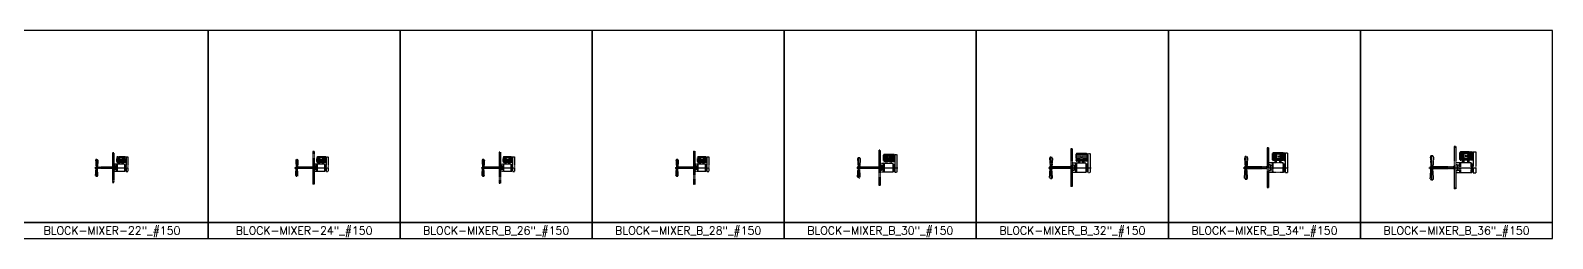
# Model space of a CAD drawing. Header units: millimetres. Extents: x -2091 to 296200, y -2515 to 5200.
# Drawn here: x 258162 to 296200, y 0 to 5200 of the extents above; entities that cross this region are included whole.
import ezdxf
from ezdxf.enums import TextEntityAlignment as Align

# ---------------------------------------------------------------- set-up
doc = ezdxf.new("R2010")
doc.units = ezdxf.units.MM
for name, pattern in [('CENTER2', [1.125, 0.75, -0.125, 0.125, -0.125]), ('CONTINU', [0]), ('PHANTOM2', [1.25, 0.625, -0.125, 0.125, -0.125, 0.125, -0.125])]:
    doc.linetypes.add(name, pattern=pattern)
doc.layers.add('WP', color=6, linetype='Continuous')
doc.styles.add('ROMANS', font='romans.shx')

msp = doc.modelspace()

# ---------------------------------------------------------------- linework, layer by layer
at = {"color": 3, "linetype": 'PHANTOM2'}
for p, q in [((293780.23, 2296.1), (293742.28, 2296.1)), ((293742.28, 2296.1), (293742.28, 1238.95)), ((293745.3, 2296.1), (293745.3, 1238.95)), ((293780.23, 2296.1), (293780.23, 1238.95)), ((259790.18, 1958.69), (259802.26, 1791.51)), ((259847.92, 1958.69), (259835.84, 1791.51)), ((260248.32, 2142.17), (260216.52, 2142.17)), ((260216.52, 2142.17), (260216.52, 1392.87)), ((260219.05, 2142.17), (260219.05, 1392.87)), ((260248.32, 2142.17), (260248.32, 1392.87)), ((260321.99, 1913.73), (260321.99, 2031.89)), ((260529.3, 2045.31), (260335.41, 2045.31)), ((260339.89, 1900.3), (260339.89, 2045.31)), ((260357.79, 1900.3), (260357.79, 2045.31)), ((260375.69, 1900.3), (260375.69, 2045.31)), ((260393.59, 1900.3), (260393.59, 2045.31)), ((260411.49, 2005.35), (260411.49, 2045.31)), ((260411.49, 1900.3), (260411.49, 1946.29)), ((260429.39, 2005.35), (260429.39, 2045.31)), ((260429.39, 1900.3), (260429.39, 1946.29)), ((260447.57, 2005.35), (260447.57, 2045.31)), ((260447.57, 1900.3), (260447.57, 1946.29)), ((260465.47, 1900.3), (260465.47, 2045.31)), ((260483.37, 1900.3), (260483.37, 2045.31)), ((260501.27, 1900.3), (260501.27, 2045.31)), ((260524.83, 1900.3), (260524.83, 2045.31)), ((260542.73, 1913.73), (260542.73, 2031.89)), ((260542.73, 1990.71), (260551.68, 1990.71)), ((260542.73, 1972.81), (260551.68, 1972.81)), ((260542.73, 1954.91), (260551.68, 1954.91)), ((260551.68, 2045.31), (260551.68, 1678.27)), ((260551.68, 2045.31), (260597.65, 2045.31)), ((260597.65, 2045.31), (260597.65, 1678.27)), ((264790.91, 1958.69), (264802.99, 1791.51)), ((264848.65, 1958.69), (264836.57, 1791.51)), ((265249.05, 2173.92), (265217.25, 2173.92)), ((265217.25, 2173.92), (265217.25, 1361.12)), ((265219.78, 2173.92), (265219.78, 1361.12)), ((265249.05, 2173.92), (265249.05, 1361.12)), ((265322.72, 1913.73), (265322.72, 2031.89)), ((265530.03, 2045.31), (265336.14, 2045.31)), ((265340.62, 1900.3), (265340.62, 2045.31)), ((265358.52, 1900.3), (265358.52, 2045.31)), ((265376.42, 1900.3), (265376.42, 2045.31)), ((265394.32, 1900.3), (265394.32, 2045.31)), ((265412.22, 2005.35), (265412.22, 2045.31)), ((265412.22, 1900.3), (265412.22, 1946.29)), ((265430.12, 2005.35), (265430.12, 2045.31)), ((265430.12, 1900.3), (265430.12, 1946.29)), ((265448.3, 2005.35), (265448.3, 2045.31)), ((265448.3, 1900.3), (265448.3, 1946.29)), ((265466.2, 1900.3), (265466.2, 2045.31)), ((265484.1, 1900.3), (265484.1, 2045.31)), ((265502, 1900.3), (265502, 2045.31)), ((265525.56, 1900.3), (265525.56, 2045.31)), ((265543.46, 1913.73), (265543.46, 2031.89)), ((265543.46, 1990.71), (265552.41, 1990.71)), ((265543.46, 1972.81), (265552.41, 1972.81)), ((265543.46, 1954.91), (265552.41, 1954.91)), ((265552.41, 2045.31), (265552.41, 1678.27)), ((265552.41, 2045.31), (265598.38, 2045.31)), ((265598.38, 2045.31), (265598.38, 1678.27)), ((269447.77, 1958.69), (269459.85, 1791.51)), ((269505.51, 1958.69), (269493.43, 1791.51)), ((269905.91, 2160.46), (269874.11, 2160.46)), ((269874.11, 2160.46), (269874.11, 1374.58)), ((269876.64, 2160.46), (269876.64, 1374.58)), ((269905.91, 2160.46), (269905.91, 1374.58)), ((269979.58, 1913.73), (269979.58, 2031.89)), ((270186.89, 2045.31), (269993, 2045.31)), ((269997.48, 1900.3), (269997.48, 2045.31)), ((270015.38, 1900.3), (270015.38, 2045.31)), ((270033.28, 1900.3), (270033.28, 2045.31)), ((270051.18, 1900.3), (270051.18, 2045.31)), ((270069.08, 2005.35), (270069.08, 2045.31)), ((270069.08, 1900.3), (270069.08, 1946.29)), ((270086.98, 2005.35), (270086.98, 2045.31)), ((270086.98, 1900.3), (270086.98, 1946.29)), ((270105.16, 2005.35), (270105.16, 2045.31)), ((270105.16, 1900.3), (270105.16, 1946.29)), ((270123.06, 1900.3), (270123.06, 2045.31)), ((270140.96, 1900.3), (270140.96, 2045.31)), ((270158.86, 1900.3), (270158.86, 2045.31)), ((270182.42, 1900.3), (270182.42, 2045.31)), ((270200.32, 1913.73), (270200.32, 2031.89)), ((270200.32, 1990.71), (270209.27, 1990.71)), ((270200.32, 1972.81), (270209.27, 1972.81)), ((270200.32, 1954.91), (270209.27, 1954.91)), ((270209.27, 2045.31), (270209.27, 1678.27)), ((270209.27, 2045.31), (270255.24, 2045.31)), ((270255.24, 2045.31), (270255.24, 1678.27)), ((274294.22, 1958.69), (274306.3, 1791.51)), ((274351.95, 1958.69), (274339.88, 1791.51)), ((274762.36, 2185.86), (274730.55, 2185.86)), ((274730.55, 2185.86), (274730.55, 1349.18)), ((274733.09, 2185.86), (274733.09, 1349.18)), ((274762.36, 2185.86), (274762.36, 1349.18)), ((274836.02, 1913.73), (274836.02, 2031.89)), ((275043.34, 2045.31), (274849.45, 2045.31)), ((274853.92, 1900.3), (274853.92, 2045.31)), ((274871.82, 1900.3), (274871.82, 2045.31)), ((274889.72, 1900.3), (274889.72, 2045.31)), ((274907.62, 1900.3), (274907.62, 2045.31)), ((274925.52, 2005.35), (274925.52, 2045.31)), ((274925.52, 1900.3), (274925.52, 1946.29)), ((274943.42, 2005.35), (274943.42, 2045.31)), ((274943.42, 1900.3), (274943.42, 1946.29)), ((274961.6, 2005.35), (274961.6, 2045.31)), ((274961.6, 1900.3), (274961.6, 1946.29)), ((274979.5, 1900.3), (274979.5, 2045.31)), ((274997.4, 1900.3), (274997.4, 2045.31)), ((275015.3, 1900.3), (275015.3, 2045.31)), ((275038.86, 1900.3), (275038.86, 2045.31)), ((275056.76, 1913.73), (275056.76, 2031.89)), ((275056.76, 1990.71), (275065.71, 1990.71)), ((275056.76, 1972.81), (275065.71, 1972.81)), ((275056.76, 1954.91), (275065.71, 1954.91)), ((275065.71, 2045.31), (275065.71, 1678.27)), ((275065.71, 2045.31), (275111.69, 2045.31)), ((275111.69, 2045.31), (275111.69, 1678.27)), ((278831.28, 1996.92), (278845.77, 1796.3)), ((278900.56, 1996.92), (278886.07, 1796.3)), ((279395.19, 2211.26), (279363.39, 2211.26)), ((279363.39, 2211.26), (279363.39, 1323.78)), ((279365.92, 2211.26), (279365.92, 1323.78)), ((279395.19, 2211.26), (279395.19, 1323.78)), ((279483.59, 1942.97), (279483.59, 2084.76)), ((279732.37, 2100.87), (279499.7, 2100.87)), ((279732.37, 1926.86), (279499.7, 1926.86)), ((279505.07, 1926.86), (279505.07, 2100.87)), ((279526.55, 1926.86), (279526.55, 2100.87)), ((279538.58, 1874.62), (279538.58, 1926.86)), ((279546.09, 1874.62), (279546.09, 1926.86)), ((279548.03, 1926.86), (279548.03, 2100.87)), ((279569.51, 1926.86), (279569.51, 2100.87)), ((279570.8, 1874.62), (279570.8, 1926.86)), ((279590.99, 2052.91), (279590.99, 2100.87)), ((279590.99, 1926.86), (279590.99, 1982.04)), ((279612.47, 2052.91), (279612.47, 2100.87)), ((279612.47, 1926.86), (279612.47, 1982.04)), ((279634.29, 2052.91), (279634.29, 2100.87)), ((279634.29, 1926.86), (279634.29, 1982.04)), ((279645.53, 1874.62), (279645.53, 1926.86)), ((279655.77, 1926.86), (279655.77, 2100.87)), ((279670.23, 1874.62), (279670.23, 1926.86)), ((279677.25, 1926.86), (279677.25, 2100.87)), ((279677.75, 1874.62), (279677.75, 1926.86)), ((279698.73, 1926.86), (279698.73, 2100.87)), ((279727, 1926.86), (279727, 2100.87)), ((279748.48, 1942.97), (279748.48, 2084.76)), ((279748.48, 2035.34), (279759.22, 2035.34)), ((279748.48, 2013.86), (279759.22, 2013.86)), ((279748.48, 1992.38), (279759.22, 1992.38)), ((279759.22, 2100.87), (279759.22, 1660.42)), ((279759.22, 2100.87), (279814.39, 2100.87)), ((279814.39, 2100.87), (279814.39, 1660.42)), ((283629.59, 2011.59), (283645.02, 1798.14)), ((283703.31, 2011.59), (283687.89, 1798.14)), ((284197.59, 2238.18), (284163.76, 2238.18)), ((284163.76, 2238.18), (284163.76, 1296.86)), ((284166.45, 2238.18), (284166.45, 1296.86)), ((284197.59, 2238.18), (284197.59, 1296.86)), ((284291.64, 1954.19), (284291.64, 2105.04)), ((284556.33, 2122.18), (284308.78, 2122.18)), ((284556.33, 1937.05), (284308.78, 1937.05)), ((284314.5, 1937.05), (284314.5, 2122.18)), ((284337.35, 1937.05), (284337.35, 2122.18)), ((284350.15, 1881.47), (284350.15, 1937.05)), ((284358.14, 1881.47), (284358.14, 1937.05)), ((284360.2, 1937.05), (284360.2, 2122.18)), ((284383.06, 1937.05), (284383.06, 2122.18)), ((284384.43, 1881.47), (284384.43, 1937.05)), ((284405.91, 2071.16), (284405.91, 2122.18)), ((284405.91, 1937.05), (284405.91, 1995.76)), ((284428.77, 2071.16), (284428.77, 2122.18)), ((284428.77, 1937.05), (284428.77, 1995.76)), ((284451.98, 2071.16), (284451.98, 2122.18)), ((284451.98, 1937.05), (284451.98, 1995.76)), ((284463.94, 1881.47), (284463.94, 1937.05)), ((284474.83, 1937.05), (284474.83, 2122.18)), ((284490.22, 1881.47), (284490.22, 1937.05)), ((284497.69, 1937.05), (284497.69, 2122.18)), ((284498.22, 1881.47), (284498.22, 1937.05)), ((284520.54, 1937.05), (284520.54, 2122.18)), ((284550.62, 1937.05), (284550.62, 2122.18)), ((284573.47, 1954.19), (284573.47, 2105.04)), ((284573.47, 2052.47), (284584.9, 2052.47)), ((284573.47, 2029.62), (284584.9, 2029.62)), ((284573.47, 2006.76), (284584.9, 2006.76)), ((284584.9, 2122.18), (284584.9, 1653.57)), ((284584.9, 2122.18), (284643.59, 2122.18)), ((284643.59, 2122.18), (284643.59, 1653.57)), ((288500.02, 2027.09), (288516.42, 1800.09)), ((288578.42, 2027.09), (288562.02, 1800.09)), ((289102.34, 2269.93), (289066.35, 2269.93)), ((289066.35, 2269.93), (289066.35, 1265.11)), ((289069.22, 2269.93), (289069.22, 1265.11)), ((289102.34, 2269.93), (289102.34, 1265.11)), ((289202.36, 1966.04), (289202.36, 2126.47)), ((289483.85, 2144.7), (289220.59, 2144.7)), ((289483.85, 1947.81), (289220.59, 1947.81)), ((289226.67, 1947.81), (289226.67, 2144.7)), ((289250.97, 1947.81), (289250.97, 2144.7)), ((289264.58, 1888.71), (289264.58, 1947.81)), ((289273.08, 1888.71), (289273.08, 1947.81)), ((289275.27, 1947.81), (289275.27, 2144.7)), ((289299.58, 1947.81), (289299.58, 2144.7)), ((289301.03, 1888.71), (289301.03, 1947.81)), ((289323.88, 2090.44), (289323.88, 2144.7)), ((289323.88, 1947.81), (289323.88, 2010.25)), ((289348.19, 2090.44), (289348.19, 2144.7)), ((289348.19, 1947.81), (289348.19, 2010.25)), ((289372.88, 2090.44), (289372.88, 2144.7)), ((289372.88, 1947.81), (289372.88, 2010.25)), ((289385.6, 1888.71), (289385.6, 1947.81)), ((289397.18, 1947.81), (289397.18, 2144.7)), ((289413.55, 1888.71), (289413.55, 1947.81)), ((289421.48, 1947.81), (289421.48, 2144.7)), ((289422.05, 1888.71), (289422.05, 1947.81)), ((289445.79, 1947.81), (289445.79, 2144.7)), ((289477.78, 1947.81), (289477.78, 2144.7)), ((289502.08, 1966.04), (289502.08, 2126.47)), ((289502.08, 2070.56), (289514.23, 2070.56)), ((289502.08, 2046.25), (289514.23, 2046.25)), ((289502.08, 2021.95), (289514.23, 2021.95)), ((289514.23, 2144.7), (289514.23, 1646.34)), ((289514.23, 2144.7), (289576.66, 2144.7)), ((289576.66, 2144.7), (289576.66, 1646.34)), ((293143.96, 2041.27), (293161.26, 1801.87)), ((293226.64, 2041.27), (293209.34, 1801.87)), ((293885.72, 1976.89), (293885.72, 2146.09)), ((294182.59, 2165.32), (293904.94, 2165.32)), ((294182.59, 1957.66), (293904.94, 1957.66)), ((293911.35, 1957.66), (293911.35, 2165.32)), ((293936.98, 1957.66), (293936.98, 2165.32)), ((293951.33, 1895.33), (293951.33, 1957.66)), ((293960.3, 1895.33), (293960.3, 1957.66)), ((293962.62, 1957.66), (293962.62, 2165.32)), ((293988.25, 1957.66), (293988.25, 2165.32)), ((293989.78, 1895.33), (293989.78, 1957.66)), ((294013.88, 2108.09), (294013.88, 2165.32)), ((294013.88, 1957.66), (294013.88, 2023.51)), ((294039.51, 2108.09), (294039.51, 2165.32)), ((294039.51, 1957.66), (294039.51, 2023.51)), ((294065.55, 2108.09), (294065.55, 2165.32)), ((294065.55, 1957.66), (294065.55, 2023.51)), ((294078.97, 1895.33), (294078.97, 1957.66)), ((294091.18, 1957.66), (294091.18, 2165.32)), ((294108.44, 1895.33), (294108.44, 1957.66)), ((294116.82, 1957.66), (294116.82, 2165.32)), ((294117.42, 1895.33), (294117.42, 1957.66)), ((294142.45, 1957.66), (294142.45, 2165.32)), ((294176.19, 1957.66), (294176.19, 2165.32)), ((294201.82, 1976.89), (294201.82, 2146.09)), ((294201.82, 2087.12), (294214.64, 2087.12)), ((294201.82, 2061.49), (294214.64, 2061.49)), ((294201.82, 2035.86), (294214.64, 2035.86)), ((294214.64, 2165.32), (294214.64, 1639.71)), ((294214.64, 2165.32), (294280.47, 2165.32)), ((294280.47, 2165.32), (294280.47, 1639.71)), ((259790.18, 1576.35), (259802.26, 1743.54)), ((259843.04, 1791.51), (259795.07, 1791.51)), ((259795.07, 1743.54), (259795.07, 1791.51)), ((259843.04, 1743.54), (259795.07, 1743.54)), ((259847.92, 1576.35), (259835.84, 1743.54)), ((259843.04, 1743.54), (259843.04, 1791.51)), ((260219.05, 1783.57), (259843.04, 1783.57)), ((260219.05, 1751.48), (259843.04, 1751.48)), ((260518.73, 1856.77), (260248.32, 1856.77)), ((260287.2, 1821.49), (260248.32, 1821.49)), ((260287.2, 1713.55), (260248.32, 1713.55)), ((260518.73, 1678.27), (260248.32, 1678.27)), ((260276.64, 1821.49), (260276.64, 1713.55)), ((260287.2, 1821.49), (260287.2, 1713.55)), ((260313.96, 1812.58), (260287.2, 1812.58)), ((260313.96, 1722.46), (260287.2, 1722.46)), ((260313.96, 1856.77), (260313.96, 1678.27)), ((260329.92, 1856.77), (260329.92, 1678.27)), ((260529.3, 1900.3), (260335.41, 1900.3)), ((260367.81, 1856.77), (260367.81, 1900.3)), ((260374.07, 1856.77), (260374.07, 1900.3)), ((260394.66, 1856.77), (260394.66, 1900.3)), ((260456.94, 1856.77), (260456.94, 1900.3)), ((260477.52, 1856.77), (260477.52, 1900.3)), ((260483.79, 1856.77), (260483.79, 1900.3)), ((260518.73, 1678.27), (260518.73, 1856.77)), ((260518.73, 1848.99), (260530.61, 1848.99)), ((260518.73, 1686.05), (260530.61, 1686.05)), ((260530.61, 1848.99), (260530.61, 1686.05)), ((260530.61, 1839), (260542.73, 1839)), ((260530.61, 1696.04), (260542.73, 1696.04)), ((260542.73, 1839), (260542.73, 1696.04)), ((260551.68, 1785.42), (260542.73, 1785.42)), ((260551.68, 1749.62), (260542.73, 1749.62)), ((260551.68, 1678.27), (260597.65, 1678.27)), ((264790.91, 1576.35), (264802.99, 1743.54)), ((264843.77, 1791.51), (264795.8, 1791.51)), ((264795.8, 1743.54), (264795.8, 1791.51)), ((264843.77, 1743.54), (264795.8, 1743.54)), ((264848.65, 1576.35), (264836.57, 1743.54)), ((264843.77, 1743.54), (264843.77, 1791.51)), ((265219.78, 1783.57), (264843.77, 1783.57)), ((265219.78, 1751.48), (264843.77, 1751.48)), ((265519.46, 1856.77), (265249.05, 1856.77)), ((265287.93, 1821.49), (265249.05, 1821.49)), ((265287.93, 1713.55), (265249.05, 1713.55)), ((265519.46, 1678.27), (265249.05, 1678.27)), ((265277.37, 1821.49), (265277.37, 1713.55)), ((265287.93, 1821.49), (265287.93, 1713.55)), ((265314.69, 1812.58), (265287.93, 1812.58)), ((265314.69, 1722.46), (265287.93, 1722.46)), ((265314.69, 1856.77), (265314.69, 1678.27)), ((265330.65, 1856.77), (265330.65, 1678.27)), ((265530.03, 1900.3), (265336.14, 1900.3)), ((265368.54, 1856.77), (265368.54, 1900.3)), ((265374.8, 1856.77), (265374.8, 1900.3)), ((265395.39, 1856.77), (265395.39, 1900.3)), ((265457.67, 1856.77), (265457.67, 1900.3)), ((265478.25, 1856.77), (265478.25, 1900.3)), ((265484.52, 1856.77), (265484.52, 1900.3)), ((265519.46, 1678.27), (265519.46, 1856.77)), ((265519.46, 1848.99), (265531.34, 1848.99)), ((265519.46, 1686.05), (265531.34, 1686.05)), ((265531.34, 1848.99), (265531.34, 1686.05)), ((265531.34, 1839), (265543.46, 1839)), ((265531.34, 1696.04), (265543.46, 1696.04)), ((265543.46, 1839), (265543.46, 1696.04)), ((265552.41, 1785.42), (265543.46, 1785.42)), ((265552.41, 1749.62), (265543.46, 1749.62)), ((265552.41, 1678.27), (265598.38, 1678.27)), ((269447.77, 1576.35), (269459.85, 1743.54)), ((269500.63, 1791.51), (269452.65, 1791.51)), ((269452.65, 1743.54), (269452.65, 1791.51)), ((269500.63, 1743.54), (269452.65, 1743.54)), ((269505.51, 1576.35), (269493.43, 1743.54)), ((269500.63, 1743.54), (269500.63, 1791.51)), ((269876.64, 1783.57), (269500.63, 1783.57)), ((269876.64, 1751.48), (269500.63, 1751.48)), ((270176.32, 1856.77), (269905.91, 1856.77)), ((269944.79, 1821.49), (269905.91, 1821.49)), ((269944.79, 1713.55), (269905.91, 1713.55)), ((270176.32, 1678.27), (269905.91, 1678.27)), ((269934.23, 1821.49), (269934.23, 1713.55)), ((269944.79, 1821.49), (269944.79, 1713.55)), ((269971.55, 1812.58), (269944.79, 1812.58)), ((269971.55, 1722.46), (269944.79, 1722.46)), ((269971.55, 1856.77), (269971.55, 1678.27)), ((269987.51, 1856.77), (269987.51, 1678.27)), ((270186.89, 1900.3), (269993, 1900.3)), ((270025.4, 1856.77), (270025.4, 1900.3)), ((270031.66, 1856.77), (270031.66, 1900.3)), ((270052.25, 1856.77), (270052.25, 1900.3)), ((270114.53, 1856.77), (270114.53, 1900.3)), ((270135.11, 1856.77), (270135.11, 1900.3)), ((270141.38, 1856.77), (270141.38, 1900.3)), ((270176.32, 1678.27), (270176.32, 1856.77)), ((270176.32, 1848.99), (270188.2, 1848.99)), ((270176.32, 1686.05), (270188.2, 1686.05)), ((270188.2, 1848.99), (270188.2, 1686.05)), ((270188.2, 1839), (270200.32, 1839)), ((270188.2, 1696.04), (270200.32, 1696.04)), ((270200.32, 1839), (270200.32, 1696.04)), ((270209.27, 1785.42), (270200.32, 1785.42)), ((270209.27, 1749.62), (270200.32, 1749.62)), ((270209.27, 1678.27), (270255.24, 1678.27)), ((274294.22, 1576.35), (274306.3, 1743.54)), ((274347.07, 1791.51), (274299.1, 1791.51)), ((274299.1, 1743.54), (274299.1, 1791.51)), ((274347.07, 1743.54), (274299.1, 1743.54)), ((274351.95, 1576.35), (274339.88, 1743.54)), ((274347.07, 1743.54), (274347.07, 1791.51)), ((274733.09, 1783.57), (274347.07, 1783.57)), ((274733.09, 1751.48), (274347.07, 1751.48)), ((275032.76, 1856.77), (274762.36, 1856.77)), ((274801.23, 1821.49), (274762.36, 1821.49)), ((274801.23, 1713.55), (274762.36, 1713.55)), ((275032.76, 1678.27), (274762.36, 1678.27)), ((274790.67, 1821.49), (274790.67, 1713.55)), ((274801.23, 1821.49), (274801.23, 1713.55)), ((274827.99, 1812.58), (274801.23, 1812.58)), ((274827.99, 1722.46), (274801.23, 1722.46)), ((274827.99, 1856.77), (274827.99, 1678.27)), ((274843.95, 1856.77), (274843.95, 1678.27)), ((275043.34, 1900.3), (274849.45, 1900.3)), ((274881.84, 1856.77), (274881.84, 1900.3)), ((274888.11, 1856.77), (274888.11, 1900.3)), ((274908.69, 1856.77), (274908.69, 1900.3)), ((274970.97, 1856.77), (274970.97, 1900.3)), ((274991.56, 1856.77), (274991.56, 1900.3)), ((274997.82, 1856.77), (274997.82, 1900.3)), ((275032.76, 1678.27), (275032.76, 1856.77)), ((275032.76, 1848.99), (275044.64, 1848.99)), ((275032.76, 1686.05), (275044.64, 1686.05)), ((275044.64, 1848.99), (275044.64, 1686.05)), ((275044.64, 1839), (275056.76, 1839)), ((275044.64, 1696.04), (275056.76, 1696.04)), ((275056.76, 1839), (275056.76, 1696.04)), ((275065.71, 1785.42), (275056.76, 1785.42)), ((275065.71, 1749.62), (275056.76, 1749.62)), ((275065.71, 1678.27), (275111.69, 1678.27)), ((278831.28, 1538.12), (278845.77, 1738.74)), ((278894.71, 1796.3), (278837.14, 1796.3)), ((278837.14, 1738.74), (278837.14, 1796.3)), ((278894.71, 1738.74), (278837.14, 1738.74)), ((278900.56, 1538.12), (278886.07, 1738.74)), ((278894.71, 1738.74), (278894.71, 1796.3)), ((279365.92, 1786.77), (278894.71, 1786.77)), ((279365.92, 1748.27), (278894.71, 1748.27)), ((279719.68, 1874.62), (279395.19, 1874.62)), ((279441.84, 1832.28), (279395.19, 1832.28)), ((279441.84, 1702.76), (279395.19, 1702.76)), ((279719.68, 1660.42), (279395.19, 1660.42)), ((279429.17, 1832.28), (279429.17, 1702.76)), ((279441.84, 1832.28), (279441.84, 1702.76)), ((279473.96, 1821.59), (279441.84, 1821.59)), ((279473.96, 1713.45), (279441.84, 1713.45)), ((279473.96, 1874.62), (279473.96, 1660.42)), ((279493.11, 1874.62), (279493.11, 1660.42)), ((279719.68, 1660.42), (279719.68, 1874.62)), ((279719.68, 1865.29), (279733.94, 1865.29)), ((279719.68, 1669.75), (279733.94, 1669.75)), ((279733.94, 1865.29), (279733.94, 1669.75)), ((279733.94, 1853.29), (279748.48, 1853.29)), ((279733.94, 1681.75), (279748.48, 1681.75)), ((279748.48, 1853.29), (279748.48, 1681.75)), ((279759.22, 1789), (279748.48, 1789)), ((279759.22, 1746.04), (279748.48, 1746.04)), ((279759.22, 1660.42), (279814.39, 1660.42)), ((283629.59, 1523.45), (283645.02, 1736.9)), ((283697.07, 1798.14), (283635.83, 1798.14)), ((283635.83, 1736.9), (283635.83, 1798.14)), ((283697.07, 1736.9), (283635.83, 1736.9)), ((283703.31, 1523.45), (283687.89, 1736.9)), ((283697.07, 1736.9), (283697.07, 1798.14)), ((284166.45, 1788.01), (283697.07, 1788.01)), ((284166.45, 1747.04), (283697.07, 1747.04)), ((284542.83, 1881.47), (284197.59, 1881.47)), ((284247.23, 1836.42), (284197.59, 1836.42)), ((284247.23, 1698.62), (284197.59, 1698.62)), ((284542.83, 1653.57), (284197.59, 1653.57)), ((284233.75, 1836.42), (284233.75, 1698.62)), ((284247.23, 1836.42), (284247.23, 1698.62)), ((284281.39, 1825.05), (284247.23, 1825.05)), ((284281.39, 1709.99), (284247.23, 1709.99)), ((284281.39, 1881.47), (284281.39, 1653.57)), ((284301.77, 1881.47), (284301.77, 1653.57)), ((284542.83, 1653.57), (284542.83, 1881.47)), ((284542.83, 1871.54), (284558, 1871.54)), ((284542.83, 1663.5), (284558, 1663.5)), ((284558, 1871.54), (284558, 1663.5)), ((284558, 1858.78), (284573.47, 1858.78)), ((284558, 1676.26), (284573.47, 1676.26)), ((284573.47, 1858.78), (284573.47, 1676.26)), ((284584.9, 1790.37), (284573.47, 1790.37)), ((284584.9, 1744.67), (284573.47, 1744.67)), ((284584.9, 1653.57), (284643.59, 1653.57)), ((288500.02, 1507.96), (288516.42, 1734.95)), ((288571.79, 1800.09), (288506.65, 1800.09)), ((288506.65, 1734.95), (288506.65, 1800.09)), ((288571.79, 1734.95), (288506.65, 1734.95)), ((288578.42, 1507.96), (288562.02, 1734.95)), ((288571.79, 1734.95), (288571.79, 1800.09)), ((289069.22, 1789.31), (288571.79, 1789.31)), ((289069.22, 1745.74), (288571.79, 1745.74)), ((289469.5, 1888.71), (289102.34, 1888.71)), ((289155.13, 1840.8), (289102.34, 1840.8)), ((289155.13, 1694.24), (289102.34, 1694.24)), ((289469.5, 1646.34), (289102.34, 1646.34)), ((289140.79, 1840.8), (289140.79, 1694.24)), ((289155.13, 1840.8), (289155.13, 1694.24)), ((289191.46, 1828.7), (289155.13, 1828.7)), ((289191.46, 1706.34), (289155.13, 1706.34)), ((289191.46, 1888.71), (289191.46, 1646.34)), ((289213.13, 1888.71), (289213.13, 1646.34)), ((289469.5, 1646.34), (289469.5, 1888.71)), ((289469.5, 1878.14), (289485.63, 1878.14)), ((289469.5, 1656.9), (289485.63, 1656.9)), ((289485.63, 1878.14), (289485.63, 1656.9)), ((289485.63, 1864.57), (289502.08, 1864.57)), ((289485.63, 1670.47), (289502.08, 1670.47)), ((289502.08, 1864.57), (289502.08, 1670.47)), ((289514.23, 1791.83), (289502.08, 1791.83)), ((289514.23, 1743.22), (289502.08, 1743.22)), ((289514.23, 1646.34), (289576.66, 1646.34)), ((293143.96, 1493.77), (293161.26, 1733.17)), ((293219.65, 1801.87), (293150.95, 1801.87)), ((293150.95, 1733.17), (293150.95, 1801.87)), ((293219.65, 1733.17), (293150.95, 1733.17)), ((293226.64, 1493.77), (293209.34, 1733.17)), ((293219.65, 1733.17), (293219.65, 1801.87)), ((293745.3, 1790.5), (293219.65, 1790.5)), ((293745.3, 1744.55), (293219.65, 1744.55)), ((294167.45, 1895.33), (293780.23, 1895.33)), ((293835.9, 1844.8), (293780.23, 1844.8)), ((293835.9, 1690.24), (293780.23, 1690.24)), ((294167.45, 1639.71), (293780.23, 1639.71)), ((293820.78, 1844.8), (293820.78, 1690.24)), ((293835.9, 1844.8), (293835.9, 1690.24)), ((293874.22, 1832.05), (293835.9, 1832.05)), ((293874.22, 1703), (293835.9, 1703)), ((293874.22, 1895.33), (293874.22, 1639.71)), ((293897.07, 1895.33), (293897.07, 1639.71)), ((294167.45, 1639.71), (294167.45, 1895.33)), ((294167.45, 1884.19), (294184.46, 1884.19)), ((294167.45, 1650.85), (294184.46, 1650.85)), ((294184.46, 1884.19), (294184.46, 1650.85)), ((294184.46, 1869.88), (294201.82, 1869.88)), ((294184.46, 1665.16), (294201.82, 1665.16)), ((294201.82, 1869.88), (294201.82, 1665.16)), ((294214.64, 1793.15), (294201.82, 1793.15)), ((294214.64, 1741.89), (294201.82, 1741.89)), ((294214.64, 1639.71), (294280.47, 1639.71)), ((260248.32, 1392.87), (260216.52, 1392.87)), ((265249.05, 1361.12), (265217.25, 1361.12)), ((269905.91, 1374.58), (269874.11, 1374.58)), ((274762.36, 1349.18), (274730.55, 1349.18)), ((279395.19, 1323.78), (279363.39, 1323.78)), ((284197.59, 1296.86), (284163.76, 1296.86)), ((289102.34, 1265.11), (289066.35, 1265.11)), ((293780.23, 1238.95), (293742.28, 1238.95))]:
    msp.add_line(p, q, dxfattribs=at)
at = {"color": 1, "linetype": 'CENTER2'}
for p, q in [((259819.05, 1556.44), (259819.05, 1978.61)), ((260253.9, 2113.6), (260210.5, 2113.6)), ((264819.78, 1556.44), (264819.78, 1978.61)), ((265254.63, 2142.17), (265211.23, 2142.17)), ((269476.64, 1556.44), (269476.64, 1978.61)), ((269911.48, 2139.76), (269868.09, 2139.76)), ((274323.09, 1556.44), (274323.09, 1978.61)), ((274767.93, 2165.16), (274724.54, 2165.16)), ((278865.92, 1514.22), (278865.92, 2020.82)), ((279400.76, 2190.56), (279357.37, 2190.56)), ((283666.45, 1498.02), (283666.45, 2037.02)), ((284203.52, 2217.61), (284157.36, 2217.61)), ((284203.52, 2217.61), (284157.36, 2217.61)), ((288539.22, 1480.91), (288539.22, 2054.13)), ((289108.64, 2246.18), (289059.55, 2246.18)), ((289108.64, 2246.18), (289059.55, 2246.18)), ((293185.3, 1465.25), (293185.3, 2069.8)), ((293786.88, 2272.35), (293735.1, 2272.35)), ((293786.88, 2272.35), (293735.1, 2272.35)), ((259766.32, 1767.52), (260612.81, 1767.52)), ((264762.25, 1767.52), (265615.21, 1767.52)), ((269423.49, 1767.52), (270277.26, 1767.52)), ((274275.06, 1767.52), (275133.71, 1767.52)), ((278804.25, 1767.52), (279840.82, 1767.52)), ((283600.05, 1767.52), (284671.71, 1767.52)), ((288468.69, 1767.52), (289598.31, 1767.52)), ((293110.91, 1767.52), (294303.3, 1767.52)), ((260253.9, 1421.45), (260210.5, 1421.45)), ((265254.63, 1392.87), (265211.23, 1392.87)), ((269911.48, 1395.28), (269868.09, 1395.28)), ((274767.93, 1369.88), (274724.54, 1369.88)), ((279400.76, 1344.48), (279357.37, 1344.48)), ((284203.52, 1317.43), (284157.36, 1317.43)), ((289108.64, 1288.86), (289059.55, 1288.86)), ((293786.88, 1262.7), (293735.1, 1262.7)), ((293786.88, 1262.7), (293735.1, 1262.7))]:
    msp.add_line(p, q, dxfattribs=at)
at = {"color": 3, "linetype": 'PHANTOM2'}
for centre, radius, start, end in [((259819.05, 1947.73), 30.88, 20.789163, 159.210837), ((260335.41, 2031.89), 13.42, 90, 180), ((260335.41, 1913.73), 13.42, 180, 270), ((260529.3, 2031.89), 13.42, 0, 90), ((260529.3, 1913.73), 13.42, 270, 0), ((264819.78, 1947.73), 30.88, 20.789163, 159.210837), ((265336.14, 2031.89), 13.42, 90, 180), ((265336.14, 1913.73), 13.42, 180, 270), ((265530.03, 2031.89), 13.42, 0, 90), ((265530.03, 1913.73), 13.42, 270, 0), ((269476.64, 1947.73), 30.88, 20.789163, 159.210837), ((269993, 2031.89), 13.42, 90, 180), ((269993, 1913.73), 13.42, 180, 270), ((270186.89, 2031.89), 13.42, 0, 90), ((270186.89, 1913.73), 13.42, 270, 0), ((274323.09, 1947.73), 30.88, 20.789163, 159.210837), ((274849.45, 2031.89), 13.42, 90, 180), ((274849.45, 1913.73), 13.42, 180, 270), ((275043.34, 2031.89), 13.42, 0, 90), ((275043.34, 1913.73), 13.42, 270, 0), ((278865.92, 1983.77), 37.05, 20.789163, 159.210837), ((279499.7, 2084.76), 16.11, 90, 180), ((279499.7, 1942.97), 16.11, 180, 270), ((279732.37, 2084.76), 16.11, 0, 90), ((279732.37, 1942.97), 16.11, 270, 0), ((283666.45, 1997.6), 39.42, 20.789163, 159.210837), ((284308.78, 2105.04), 17.14, 90, 180), ((284308.78, 1954.19), 17.14, 180, 270), ((284556.33, 2105.04), 17.14, 0, 90), ((284556.33, 1954.19), 17.14, 270, 0), ((288539.22, 2012.2), 41.93, 20.789163, 159.210837), ((289220.59, 2126.47), 18.23, 90, 180), ((289220.59, 1966.04), 18.23, 180, 270), ((289483.85, 2126.47), 18.23, 0, 90), ((289483.85, 1966.04), 18.23, 270, 0), ((293185.3, 2025.58), 44.22, 20.789163, 159.210837), ((293904.94, 2146.09), 19.22, 90, 180), ((293904.94, 1976.89), 19.22, 180, 270), ((294182.59, 2146.09), 19.22, 0, 90), ((294182.59, 1976.89), 19.22, 270, 0), ((259819.05, 1587.31), 30.88, 200.789163, 339.210837), ((264819.78, 1587.31), 30.88, 200.789163, 339.210837), ((269476.64, 1587.31), 30.88, 200.789163, 339.210837), ((274323.09, 1587.31), 30.88, 200.789163, 339.210837), ((278865.92, 1551.27), 37.05, 200.789163, 339.210837), ((283666.45, 1537.45), 39.42, 200.789163, 339.210837), ((288539.22, 1522.84), 41.93, 200.789163, 339.210837), ((293185.3, 1509.46), 44.22, 200.789163, 339.210837)]:
    msp.add_arc(centre, radius, start, end, dxfattribs=at)
at = {"layer": 'WP', "ltscale": 0.5}
for points in [[(257800, 400), (262600, 400), (262600, 5200), (257800, 5200)], [(262600, 400), (267400, 400), (267400, 5200), (262600, 5200)], [(267400, 400), (272200, 400), (272200, 5200), (267400, 5200)], [(272200, 400), (277000, 400), (277000, 5200), (272200, 5200)], [(277000, 400), (281800, 400), (281800, 5200), (277000, 5200)], [(281800, 400), (286600, 400), (286600, 5200), (281800, 5200)], [(286600, 400), (291400, 400), (291400, 5200), (286600, 5200)], [(291400, 400), (296200, 400), (296200, 5200), (291400, 5200)]]:
    msp.add_lwpolyline(points, close=True, dxfattribs=at)
at = {"layer": 'WP', "linetype": 'CONTINU', "ltscale": 0.5}
for points in [[(257800, 0), (262600, 0), (262600, 400), (257800, 400)], [(262600, 0), (267400, 0), (267400, 400), (262600, 400)], [(267400, 0), (272200, 0), (272200, 400), (267400, 400)], [(272200, 0), (277000, 0), (277000, 400), (272200, 400)], [(277000, 0), (281800, 0), (281800, 400), (277000, 400)], [(281800, 0), (286600, 0), (286600, 400), (281800, 400)], [(286600, 0), (291400, 0), (291400, 400), (286600, 400)], [(291400, 0), (296200, 0), (296200, 400), (291400, 400)]]:
    msp.add_lwpolyline(points, close=True, dxfattribs=at)
at = {"layer": 'WP', "ltscale": 0.5}
for centre in [(260216.52, 1767.52), (265217.25, 1767.52), (269874.11, 1767.52), (274730.55, 1767.52), (279363.39, 1767.52), (284163.76, 1767.52), (289066.35, 1767.52), (293742.28, 1767.52)]:
    msp.add_circle(centre, 2.35, dxfattribs=at)

# ---------------------------------------------------------------- texts
at = {"color": 2, "linetype": 'Continuous', "ltscale": 11000, "style": 'ROMANS', "text_generation_flag": 4}
for height, p in [(35.8, (260449.77, 1957.37)), (35.8, (265450.5, 1957.37)), (35.8, (270107.36, 1957.37)), (35.8, (274963.81, 1957.37)), (42.96, (279636.93, 1995.34)), (45.71, (284454.79, 2009.91)), (48.61, (289375.87, 2025.29)), (51.27, (294068.7, 2039.38))]:
    msp.add_text('M', height=height, rotation=180, dxfattribs=at).set_placement(p)
at = {"layer": 'WP', "color": 7, "linetype": 'CONTINU', "lineweight": 53, "ltscale": 0.5, "style": 'ROMANS'}
for s, p in [('BLOCK-MIXER-22"_#150', (260200, 200)), ('BLOCK-MIXER-24"_#150', (265000, 200)), ('BLOCK-MIXER_B_26"_#150', (269800, 200)), ('BLOCK-MIXER_B_28"_#150', (274600, 200)), ('BLOCK-MIXER_B_30"_#150', (279400, 200)), ('BLOCK-MIXER_B_32"_#150', (284200, 200)), ('BLOCK-MIXER_B_34"_#150', (289000, 200)), ('BLOCK-MIXER_B_36"_#150', (293800, 200))]:
    msp.add_text(s, height=200, dxfattribs=at).set_placement(p, align=Align.MIDDLE_CENTER)

doc.saveas('drawing.dxf')
